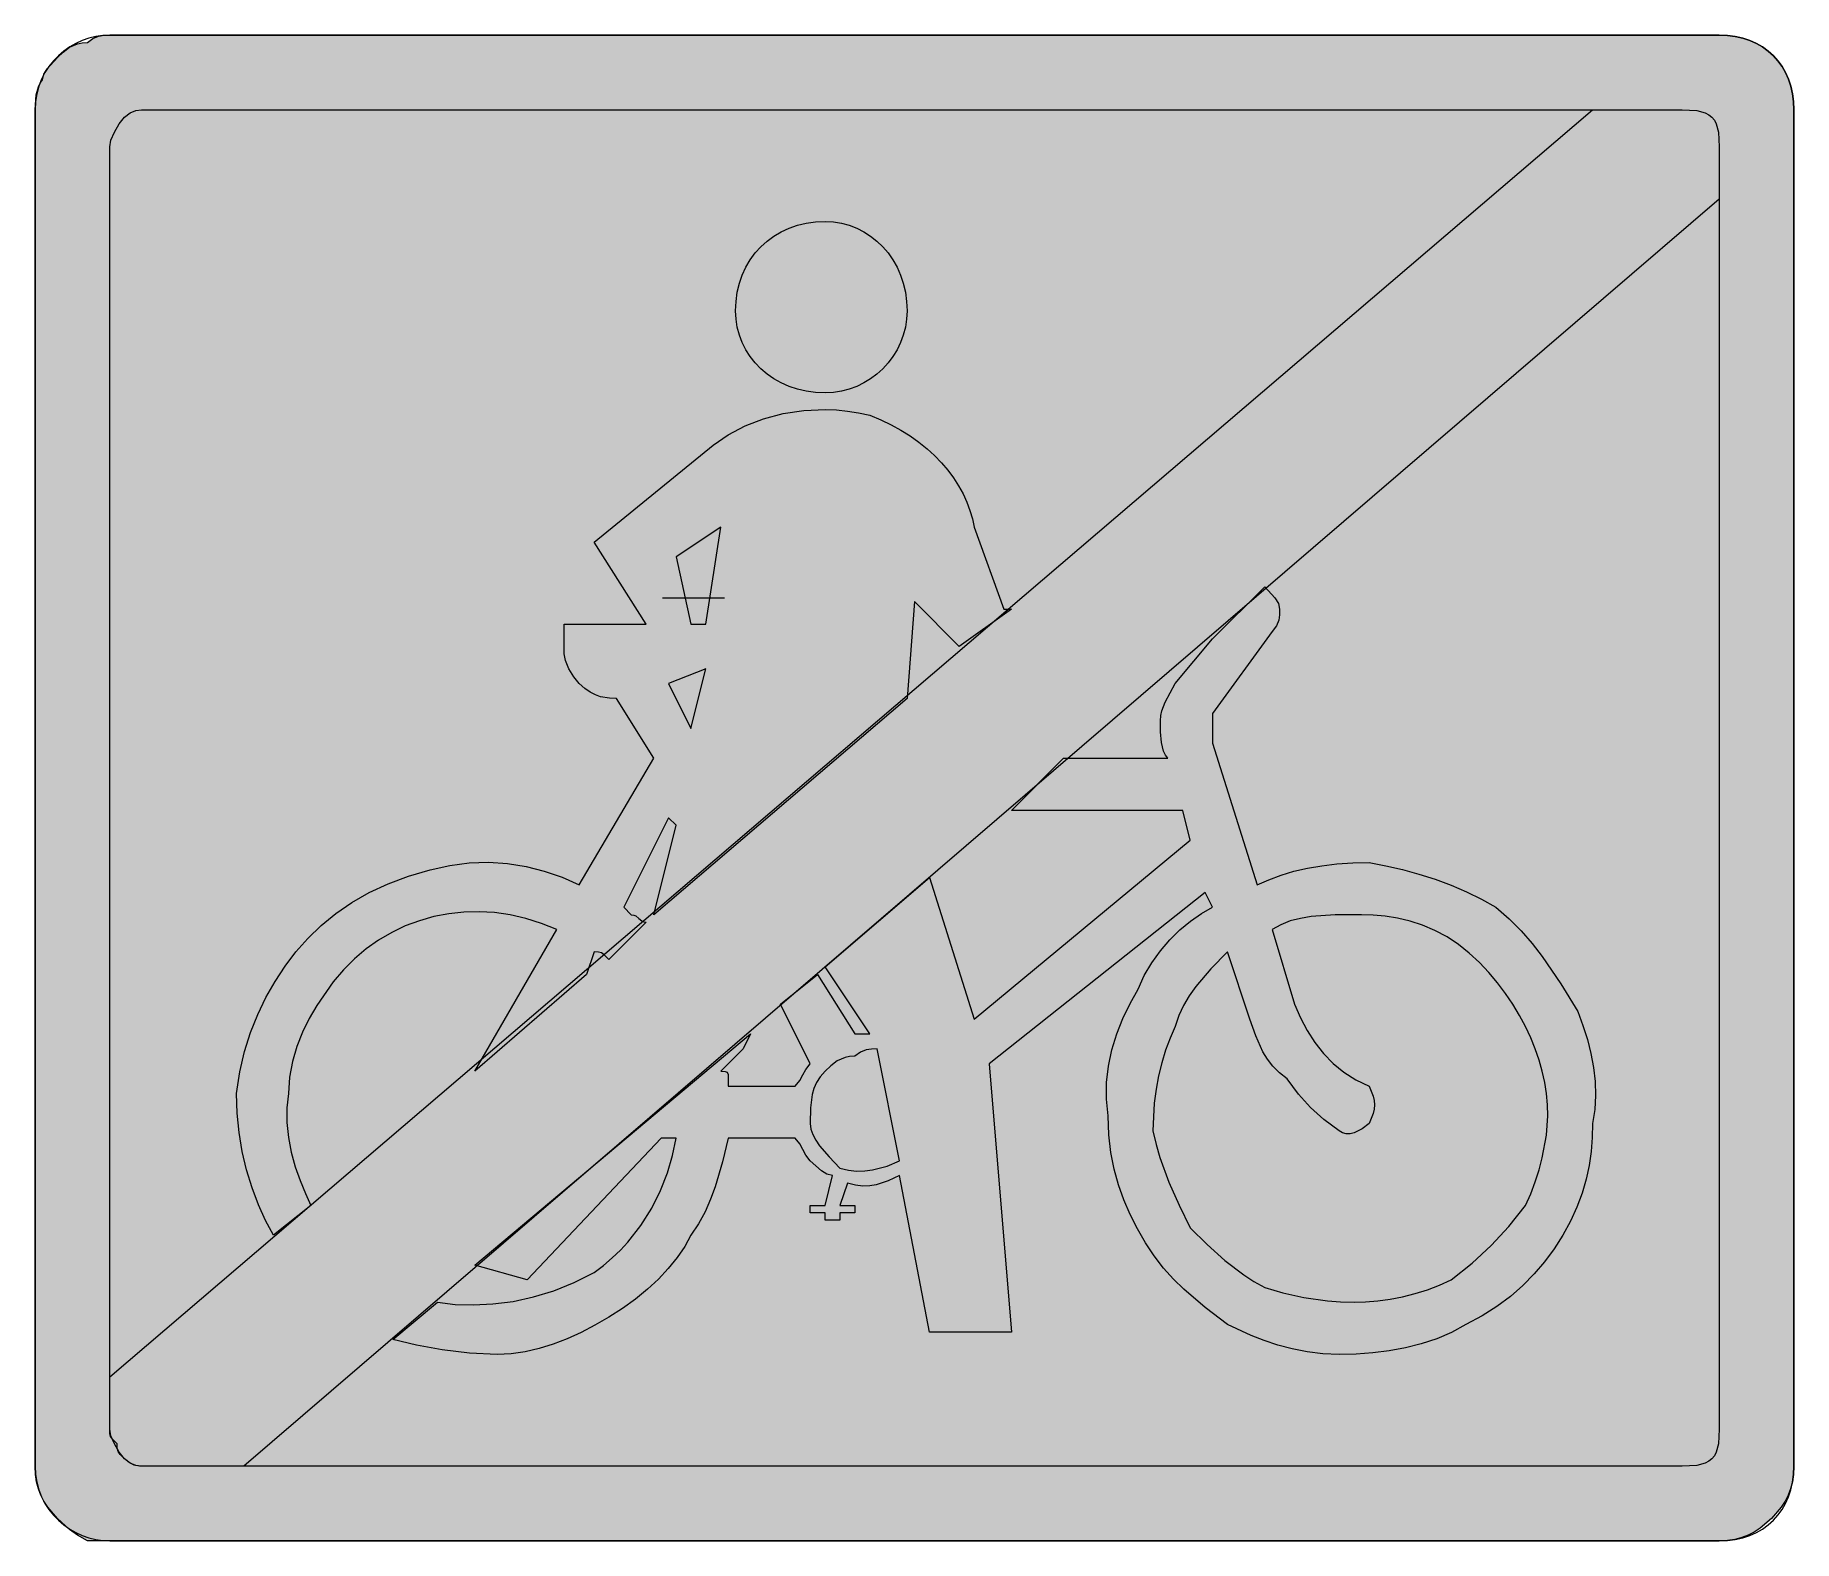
# Model space of a CAD drawing. Header units: metres. Extents: x 131 to 414, y 15 to 257.
import ezdxf

# ---------------------------------------------------------------- set-up
doc = ezdxf.new("R2010")
doc.units = ezdxf.units.M
for name, color, linetype, true_color in [('FILL_BLUE_0000FF', 7, 'Continuous', 0x0000ff), ('FILL_RED_FF0000', 7, 'Continuous', 0xff0000), ('FILL_WHITE_FFFFFF', 7, 'Continuous', 0xffffff), ('STROKE_BLUE_0000FF', 7, 'Continuous', 0x0000ff), ('STROKE_WHITE_FFFFFF', 7, 'Continuous', 0xffffff)]:
    doc.layers.add(name, color=color, linetype=linetype, true_color=true_color)

msp = doc.modelspace()

# ---------------------------------------------------------------- hatches: boundary and pattern name
at = {"layer": 'FILL_BLUE_0000FF', "true_color": 0x0000ff}
h = msp.add_hatch(color=7, dxfattribs=at)
h.dxf.hatch_style = 1
h.paths.add_polyline_path([(398.55, 245.13), (399.86, 244.77), (400.45, 244.48), (400.95, 244.08), (401.35, 243.58), (401.64, 242.99), (402, 241.68), (402.15, 239.28), (402.15, 32.88), (402, 30.48), (401.64, 29.17), (401.35, 28.58), (400.95, 28.08), (400.45, 27.68), (399.86, 27.39), (398.55, 27.03), (396.15, 26.88), (148.95, 26.88), (147.75, 26.88), (146.87, 27.07), (146.1, 27.48), (145.35, 28.08), (144.66, 28.79), (144.3, 29.28), (144.17, 29.77), (144.15, 30.48), (143.46, 31.19), (143.1, 31.68), (142.97, 32.17), (142.95, 32.88), (142.95, 239.28), (143.16, 240.37), (143.7, 241.68), (144.47, 242.99), (145.35, 244.08), (146.25, 244.77), (147.15, 245.13), (148.05, 245.26), (148.95, 245.28), (396.15, 245.28), (398.55, 245.13)])
at = {"layer": 'FILL_RED_FF0000', "true_color": 0xff0000}
h = msp.add_hatch(color=7, dxfattribs=at)
h.dxf.hatch_style = 1
h.paths.add_polyline_path([(148.95, 26.88), (148.05, 26.9), (147.15, 27.03), (146.25, 27.39), (145.35, 28.08), (144.47, 29.17), (143.7, 30.48), (143.16, 31.79), (142.95, 32.88), (142.95, 41.28), (381.75, 245.28), (396.15, 245.28), (398.55, 245.13), (399.86, 244.77), (400.45, 244.48), (400.95, 244.08), (401.35, 243.58), (401.64, 242.99), (402, 241.68), (402.15, 239.28), (402.15, 230.88), (164.55, 26.88), (148.95, 26.88)])
at = {"layer": 'FILL_WHITE_FFFFFF', "true_color": 0xffffff}
h = msp.add_hatch(color=7, dxfattribs=at)
h.dxf.hatch_style = 1
h.paths.add_polyline_path([(403.47, 257.22), (404.73, 257.06), (405.93, 256.79), (407.06, 256.42), (408.12, 255.95), (409.11, 255.38), (410.02, 254.72), (410.85, 253.98), (411.59, 253.15), (412.25, 252.24), (412.82, 251.25), (413.29, 250.19), (413.66, 249.06), (413.93, 247.86), (414.09, 246.6), (414.15, 245.28), (414.15, 26.88), (414.09, 25.58), (413.93, 24.39), (413.64, 23.27), (413.25, 22.23), (412.74, 21.24), (412.13, 20.3), (410.55, 18.48), (408.73, 16.9), (407.79, 16.29), (406.8, 15.78), (405.76, 15.39), (404.64, 15.1), (403.45, 14.94), (402.15, 14.88), (142.95, 14.88), (139.35, 14.88), (137.76, 15.78), (136.5, 16.68), (134.55, 18.48), (132.97, 20.3), (132.36, 21.24), (131.85, 22.23), (131.46, 23.27), (131.17, 24.39), (131.01, 25.58), (130.95, 26.88), (130.95, 245.28), (131.1, 247.68), (131.46, 248.99), (131.75, 249.58), (132.15, 250.08), (132.36, 250.98), (132.9, 251.88), (134.55, 253.68), (135.47, 254.56), (136.5, 255.33), (137.76, 255.87), (138.5, 256.03), (139.35, 256.08), (140.25, 256.77), (141.15, 257.13), (142.05, 257.26), (142.95, 257.28), (402.15, 257.28), (403.47, 257.22)])
h = msp.add_hatch(color=7, dxfattribs=at)
h.dxf.hatch_style = 1
h.paths.add_polyline_path([(271.28, 211.55), (271.08, 210.25), (270.75, 208.99), (270.3, 207.78), (269.74, 206.63), (269.07, 205.54), (268.31, 204.52), (267.45, 203.58), (266.51, 202.72), (265.49, 201.96), (264.4, 201.29), (263.25, 200.73), (262.04, 200.28), (260.78, 199.95), (259.48, 199.75), (258.15, 199.68), (256.6, 199.75), (255.12, 199.95), (253.7, 200.28), (252.36, 200.73), (251.09, 201.29), (249.9, 201.96), (248.8, 202.72), (247.8, 203.58), (246.89, 204.52), (246.09, 205.54), (245.4, 206.63), (244.82, 207.78), (244.36, 208.99), (244.02, 210.25), (243.82, 211.55), (243.75, 212.88), (243.82, 214.43), (244.02, 215.91), (244.36, 217.33), (244.82, 218.67), (245.4, 219.94), (246.09, 221.13), (246.89, 222.23), (247.8, 223.23), (248.8, 224.14), (249.9, 224.94), (251.09, 225.63), (252.36, 226.21), (253.7, 226.67), (255.12, 227.01), (256.6, 227.21), (258.15, 227.28), (259.48, 227.21), (260.78, 227.01), (262.04, 226.67), (263.25, 226.21), (264.4, 225.63), (265.49, 224.94), (266.51, 224.14), (267.45, 223.23), (268.31, 222.23), (269.07, 221.13), (269.74, 219.94), (270.3, 218.67), (270.75, 217.33), (271.08, 215.91), (271.28, 214.43), (271.35, 212.88), (271.28, 211.55)])
h = msp.add_hatch(color=7, dxfattribs=at)
h.dxf.hatch_style = 1
h.paths.add_polyline_path([(248.23, 195.54), (251.4, 196.38), (254.74, 196.88), (258.21, 197.02), (259.97, 196.94), (261.76, 196.76), (263.55, 196.47), (265.35, 196.08), (267.11, 195.36), (268.78, 194.57), (270.36, 193.7), (271.86, 192.76), (273.26, 191.76), (274.57, 190.7), (275.78, 189.59), (276.9, 188.43), (277.92, 187.23), (278.84, 185.99), (279.66, 184.72), (280.37, 183.42), (280.98, 182.11), (281.48, 180.77), (281.87, 179.43), (282.15, 178.08), (286.95, 164.88), (288.15, 164.88), (279.75, 158.88), (272.55, 166.08), (271.35, 150.48), (230.55, 115.68), (234.15, 130.08), (232.95, 131.28), (225.75, 116.88), (226.95, 115.68), (227.35, 115.63), (227.66, 115.49), (228.15, 115.08), (228.64, 114.67), (228.95, 114.53), (229.35, 114.48), (223.35, 108.48), (222.64, 109.17), (222.15, 109.53), (221.66, 109.66), (220.95, 109.68), (219.75, 106.08), (201.75, 90.48), (214.95, 113.28), (212.46, 114.29), (209.96, 115.08), (207.45, 115.66), (204.94, 116.02), (202.44, 116.17), (199.97, 116.11), (197.54, 115.84), (195.15, 115.38), (192.82, 114.72), (190.55, 113.87), (188.36, 112.82), (186.26, 111.59), (184.26, 110.18), (182.37, 108.59), (180.59, 106.82), (178.95, 104.88), (176.31, 101.05), (175.09, 98.97), (174, 96.78), (173.08, 94.47), (172.37, 92.05), (171.91, 89.52), (171.75, 86.88), (171.46, 84.58), (171.47, 82.21), (171.73, 79.81), (172.2, 77.43), (172.84, 75.1), (173.61, 72.87), (174.46, 70.79), (175.35, 68.88), (169.35, 64.08), (168.06, 66.44), (166.89, 68.99), (165.87, 71.72), (165, 74.58), (164.3, 77.56), (163.78, 80.62), (163.46, 83.73), (163.35, 86.88), (163.91, 90.37), (164.68, 93.65), (165.65, 96.73), (166.8, 99.63), (168.12, 102.36), (169.59, 104.94), (171.21, 107.37), (172.95, 109.68), (174.86, 111.87), (177, 113.94), (179.36, 115.86), (181.95, 117.63), (184.76, 119.23), (187.8, 120.65), (191.06, 121.87), (194.55, 122.88), (197.7, 123.61), (200.83, 124.02), (203.94, 124.12), (207, 123.93), (210.01, 123.45), (212.94, 122.71), (215.8, 121.72), (218.55, 120.48), (230.55, 140.88), (224.55, 150.48), (223.44, 150.52), (222, 150.78), (221.19, 151.07), (220.33, 151.49), (219.45, 152.09), (218.55, 152.88), (217.67, 153.97), (216.9, 155.28), (216.36, 156.59), (216.15, 157.68), (216.15, 162.48), (229.35, 162.48), (220.95, 175.68), (240.15, 191.28), (242.56, 192.96), (245.27, 194.39), (248.23, 195.54)])
h.paths.add_polyline_path([(232.95, 152.88), (236.55, 145.68), (238.95, 155.28), (232.95, 152.88)], flags=16)
h.paths.add_polyline_path([(241.35, 178.08), (234.15, 173.28), (236.55, 162.48), (238.95, 162.48), (241.35, 178.08)], flags=16)
h = msp.add_hatch(color=7, dxfattribs=at)
h.dxf.hatch_style = 1
h.paths.add_polyline_path([(312.66, 141.99), (312.3, 143.43), (312.17, 145.1), (312.15, 146.88), (312.2, 147.73), (312.36, 148.49), (312.9, 149.88), (314.55, 152.88), (320.55, 160.08), (328.95, 168.48), (330.6, 166.68), (331.14, 165.78), (331.35, 164.88), (331.33, 163.98), (331.2, 163.08), (330.84, 162.18), (330.15, 161.28), (320.55, 148.08), (320.55, 145.68), (320.55, 143.28), (327.75, 120.48), (329.61, 121.32), (331.57, 122.05), (333.66, 122.67), (335.85, 123.18), (338.16, 123.57), (340.57, 123.85), (343.11, 124.02), (345.75, 124.08), (348.45, 123.57), (351.13, 122.95), (353.79, 122.22), (356.4, 121.38), (358.96, 120.42), (361.44, 119.35), (363.85, 118.17), (366.15, 116.88), (368.29, 115.03), (370.24, 113.07), (372.01, 111.04), (373.65, 108.93), (376.61, 104.56), (379.35, 100.08), (380.19, 97.83), (380.91, 95.58), (381.48, 93.33), (381.9, 91.08), (382.15, 88.83), (382.22, 86.58), (382.09, 84.33), (381.75, 82.08), (381.69, 79.83), (381.51, 77.58), (381.18, 75.33), (380.7, 73.08), (380.05, 70.83), (379.22, 68.58), (378.19, 66.33), (376.95, 64.08), (375.54, 61.89), (374.01, 59.8), (372.33, 57.84), (370.5, 55.98), (368.5, 54.24), (366.32, 52.6), (363.94, 51.09), (361.35, 49.68), (359.05, 48.44), (356.64, 47.41), (354.16, 46.58), (351.6, 45.93), (348.99, 45.45), (346.33, 45.12), (343.65, 44.94), (340.95, 44.88), (338.31, 44.99), (335.77, 45.29), (333.36, 45.77), (331.05, 46.38), (328.86, 47.11), (326.77, 47.92), (322.95, 49.68), (319.37, 52.42), (315.9, 55.38), (314.24, 57.02), (312.66, 58.79), (311.15, 60.74), (309.75, 62.88), (308.46, 65.13), (307.29, 67.42), (306.27, 69.76), (305.4, 72.18), (304.7, 74.72), (304.18, 77.39), (303.86, 80.24), (303.75, 83.28), (303.46, 85.98), (303.49, 88.66), (303.79, 91.32), (304.35, 93.93), (305.13, 96.49), (306.11, 98.97), (307.26, 101.38), (308.55, 103.68), (309.56, 105.87), (310.76, 107.94), (312.14, 109.86), (313.65, 111.63), (315.28, 113.23), (316.99, 114.65), (318.75, 115.87), (320.55, 116.88), (319.35, 119.28), (284.55, 91.68), (288.15, 48.48), (274.95, 48.48), (270.15, 73.68), (268.33, 72.82), (266.4, 72.18), (265.36, 72.02), (264.24, 71.99), (263.05, 72.14), (261.75, 72.48), (260.55, 68.88), (262.95, 68.88), (262.95, 67.68), (260.55, 67.68), (260.55, 66.48), (258.15, 66.48), (258.15, 67.68), (255.75, 67.68), (255.75, 68.88), (258.15, 68.88), (259.35, 73.68), (258.45, 73.89), (257.55, 74.43), (255.75, 76.08), (255.04, 76.98), (254.55, 77.88), (254.06, 78.78), (253.35, 79.68), (242.55, 79.68), (241.61, 75.89), (240.45, 71.88), (239.71, 69.86), (238.84, 67.87), (237.79, 65.93), (236.55, 64.08), (235.54, 62.28), (234.32, 60.5), (232.9, 58.74), (231.3, 57.03), (229.53, 55.37), (227.61, 53.79), (225.54, 52.28), (223.35, 50.88), (221.1, 49.59), (218.85, 48.42), (216.6, 47.4), (214.35, 46.53), (212.1, 45.83), (209.85, 45.31), (207.6, 44.99), (205.35, 44.88), (200.87, 45.09), (196.5, 45.63), (192.36, 46.4), (188.55, 47.28), (195.75, 53.28), (198.56, 52.94), (201.54, 52.85), (204.67, 53.01), (207.9, 53.43), (211.18, 54.14), (214.48, 55.14), (217.75, 56.45), (220.95, 58.08), (222.47, 59.23), (223.88, 60.44), (225.18, 61.68), (226.39, 62.97), (228.5, 65.65), (230.25, 68.43), (231.66, 71.26), (232.76, 74.11), (233.58, 76.93), (234.15, 79.68), (231.75, 79.68), (210.15, 56.88), (201.75, 59.28), (246.15, 96.48), (244.95, 94.08), (241.35, 90.48), (242.04, 90.46), (242.4, 90.33), (242.53, 89.97), (242.55, 89.28), (242.55, 88.08), (253.35, 88.08), (254.06, 88.98), (254.55, 89.88), (255.04, 90.78), (255.75, 91.68), (250.95, 101.28), (256.95, 106.08), (262.95, 96.48), (265.35, 96.48), (258.15, 107.28), (274.95, 121.68), (282.15, 98.88), (316.95, 127.68), (315.75, 132.48), (288.15, 132.48), (296.55, 140.88), (313.35, 140.88), (312.95, 141.38), (312.66, 141.99)])
h.paths.add_polyline_path([(316.79, 102.64), (315.86, 101.07), (315.11, 99.43), (314.55, 97.68), (313.71, 95.83), (312.97, 93.87), (312.36, 91.84), (311.85, 89.73), (311.46, 87.57), (311.17, 85.36), (311.01, 83.13), (310.95, 80.88), (311.45, 78.68), (312.06, 76.59), (313.5, 72.63), (315.17, 68.9), (316.95, 65.28), (319.67, 62.6), (322.5, 60.03), (325.56, 57.69), (327.2, 56.63), (328.95, 55.68), (331.87, 54.8), (335.25, 54.03), (339.07, 53.49), (341.16, 53.33), (343.35, 53.28), (345.2, 53.34), (347.14, 53.5), (349.13, 53.79), (351.15, 54.18), (353.17, 54.69), (355.16, 55.3), (357.1, 56.04), (358.95, 56.88), (362.34, 59.6), (365.4, 62.43), (368.23, 65.49), (370.95, 68.88), (371.79, 70.73), (372.52, 72.65), (373.14, 74.6), (373.65, 76.53), (374.32, 80.19), (374.55, 83.28), (374.49, 85.08), (374.32, 86.88), (374.04, 88.68), (373.65, 90.48), (373.14, 92.28), (372.52, 94.08), (371.79, 95.88), (370.95, 97.68), (369.99, 99.48), (368.92, 101.26), (367.74, 103.02), (366.45, 104.73), (365.04, 106.39), (363.52, 107.97), (361.89, 109.48), (360.15, 110.88), (358.3, 112.12), (356.36, 113.15), (354.37, 113.98), (352.35, 114.63), (350.33, 115.11), (348.34, 115.44), (346.4, 115.62), (344.55, 115.68), (340.27, 115.64), (336.45, 115.38), (334.71, 115.09), (333.07, 114.67), (331.56, 114.07), (330.15, 113.28), (333.75, 101.28), (334.71, 99.09), (335.79, 97.02), (337.02, 95.1), (338.4, 93.33), (339.95, 91.73), (341.68, 90.31), (343.61, 89.09), (345.75, 88.08), (346.42, 86.47), (346.59, 85.76), (346.65, 85.08), (346.59, 84.4), (346.42, 83.69), (345.75, 82.08), (344.66, 81.22), (343.35, 80.58), (342.68, 80.42), (342.04, 80.39), (341.45, 80.54), (340.95, 80.88), (338.46, 82.7), (336.3, 84.63), (334.37, 86.79), (332.55, 89.28), (331.31, 90.23), (330.26, 91.29), (329.39, 92.42), (328.65, 93.63), (327.49, 96.2), (326.55, 98.88), (322.95, 109.68), (320.29, 106.96), (317.85, 104.13), (316.79, 102.64)], flags=16)
h.paths.add_polyline_path([(265.65, 94.06), (264.75, 93.93), (263.85, 93.57), (262.95, 92.88), (262.1, 92.83), (261.36, 92.67), (260.1, 92.13), (259.07, 91.36), (258.15, 90.48), (257.36, 89.58), (256.76, 88.66), (256.34, 87.72), (256.05, 86.73), (255.79, 84.57), (255.75, 82.08), (255.86, 81.18), (256.16, 80.28), (256.64, 79.38), (257.25, 78.48), (258.79, 76.68), (260.55, 74.88), (261.9, 74.54), (263.23, 74.39), (264.54, 74.42), (265.8, 74.58), (268.14, 75.22), (270.15, 76.08), (266.55, 94.08), (265.65, 94.06)], flags=16)

# ---------------------------------------------------------------- linework, layer by layer
at = {"layer": 'FILL_BLUE_0000FF', "lineweight": 0, "true_color": 0x0000ff}
msp.add_lwpolyline([(398.55, 245.13), (399.86, 244.77), (400.45, 244.48), (400.95, 244.08), (401.35, 243.58), (401.64, 242.99), (402, 241.68), (402.15, 239.28), (402.15, 32.88), (402, 30.48), (401.64, 29.17), (401.35, 28.58), (400.95, 28.08), (400.45, 27.68), (399.86, 27.39), (398.55, 27.03), (396.15, 26.88), (148.95, 26.88), (147.75, 26.88), (146.87, 27.07), (146.1, 27.48), (145.35, 28.08), (144.66, 28.79), (144.3, 29.28), (144.17, 29.77), (144.15, 30.48), (143.46, 31.19), (143.1, 31.68), (142.97, 32.17), (142.95, 32.88), (142.95, 239.28), (143.16, 240.37), (143.7, 241.68), (144.47, 242.99), (145.35, 244.08), (146.25, 244.77), (147.15, 245.13), (148.05, 245.26), (148.95, 245.28), (396.15, 245.28)], close=True, dxfattribs=at)
at = {"layer": 'FILL_RED_FF0000', "lineweight": 0, "true_color": 0xff0000}
msp.add_lwpolyline([(148.95, 26.88), (148.05, 26.9), (147.15, 27.03), (146.25, 27.39), (145.35, 28.08), (144.47, 29.17), (143.7, 30.48), (143.16, 31.79), (142.95, 32.88), (142.95, 41.28), (381.75, 245.28), (396.15, 245.28), (398.55, 245.13), (399.86, 244.77), (400.45, 244.48), (400.95, 244.08), (401.35, 243.58), (401.64, 242.99), (402, 241.68), (402.15, 239.28), (402.15, 230.88), (164.55, 26.88)], close=True, dxfattribs=at)
at = {"layer": 'FILL_WHITE_FFFFFF', "lineweight": 0, "true_color": 0xffffff}
for points in [[(403.47, 257.22), (404.73, 257.06), (405.93, 256.79), (407.06, 256.42), (408.12, 255.95), (409.11, 255.38), (410.02, 254.72), (410.85, 253.98), (411.59, 253.15), (412.25, 252.24), (412.82, 251.25), (413.29, 250.19), (413.66, 249.06), (413.93, 247.86), (414.09, 246.6), (414.15, 245.28), (414.15, 26.88), (414.09, 25.58), (413.93, 24.39), (413.64, 23.27), (413.25, 22.23), (412.74, 21.24), (412.13, 20.3), (410.55, 18.48), (408.73, 16.9), (407.79, 16.29), (406.8, 15.78), (405.76, 15.39), (404.64, 15.1), (403.45, 14.94), (402.15, 14.88), (142.95, 14.88), (139.35, 14.88), (137.76, 15.78), (136.5, 16.68), (134.55, 18.48), (132.97, 20.3), (132.36, 21.24), (131.85, 22.23), (131.46, 23.27), (131.17, 24.39), (131.01, 25.58), (130.95, 26.88), (130.95, 245.28), (131.1, 247.68), (131.46, 248.99), (131.75, 249.58), (132.15, 250.08), (132.36, 250.98), (132.9, 251.88), (134.55, 253.68), (135.47, 254.56), (136.5, 255.33), (137.76, 255.87), (138.5, 256.03), (139.35, 256.08), (140.25, 256.77), (141.15, 257.13), (142.05, 257.26), (142.95, 257.28), (402.15, 257.28)], [(271.28, 211.55), (271.08, 210.25), (270.75, 208.99), (270.3, 207.78), (269.74, 206.63), (269.07, 205.54), (268.31, 204.52), (267.45, 203.58), (266.51, 202.72), (265.49, 201.96), (264.4, 201.29), (263.25, 200.73), (262.04, 200.28), (260.78, 199.95), (259.48, 199.75), (258.15, 199.68), (256.6, 199.75), (255.12, 199.95), (253.7, 200.28), (252.36, 200.73), (251.09, 201.29), (249.9, 201.96), (248.8, 202.72), (247.8, 203.58), (246.89, 204.52), (246.09, 205.54), (245.4, 206.63), (244.82, 207.78), (244.36, 208.99), (244.02, 210.25), (243.82, 211.55), (243.75, 212.88), (243.82, 214.43), (244.02, 215.91), (244.36, 217.33), (244.82, 218.67), (245.4, 219.94), (246.09, 221.13), (246.89, 222.23), (247.8, 223.23), (248.8, 224.14), (249.9, 224.94), (251.09, 225.63), (252.36, 226.21), (253.7, 226.67), (255.12, 227.01), (256.6, 227.21), (258.15, 227.28), (259.48, 227.21), (260.78, 227.01), (262.04, 226.67), (263.25, 226.21), (264.4, 225.63), (265.49, 224.94), (266.51, 224.14), (267.45, 223.23), (268.31, 222.23), (269.07, 221.13), (269.74, 219.94), (270.3, 218.67), (270.75, 217.33), (271.08, 215.91), (271.28, 214.43), (271.35, 212.88)]]:
    msp.add_lwpolyline(points, close=True, dxfattribs=at)
at = {"layer": 'FILL_WHITE_FFFFFF', "lineweight": 0, "true_color": 0x0000ff}
for points in [[(248.23, 195.54), (251.4, 196.38), (254.74, 196.88), (258.21, 197.02), (259.97, 196.94), (261.76, 196.76), (263.55, 196.47), (265.35, 196.08), (267.11, 195.36), (268.78, 194.57), (270.36, 193.7), (271.86, 192.76), (273.26, 191.76), (274.57, 190.7), (275.78, 189.59), (276.9, 188.43), (277.92, 187.23), (278.84, 185.99), (279.66, 184.72), (280.37, 183.42), (280.98, 182.11), (281.48, 180.77), (281.87, 179.43), (282.15, 178.08), (286.95, 164.88), (288.15, 164.88), (279.75, 158.88), (272.55, 166.08), (271.35, 150.48), (230.55, 115.68), (234.15, 130.08), (232.95, 131.28), (225.75, 116.88), (226.95, 115.68), (227.35, 115.63), (227.66, 115.49), (228.15, 115.08), (228.64, 114.67), (228.95, 114.53), (229.35, 114.48), (223.35, 108.48), (222.64, 109.17), (222.15, 109.53), (221.66, 109.66), (220.95, 109.68), (219.75, 106.08), (201.75, 90.48), (214.95, 113.28), (212.46, 114.29), (209.96, 115.08), (207.45, 115.66), (204.94, 116.02), (202.44, 116.17), (199.97, 116.11), (197.54, 115.84), (195.15, 115.38), (192.82, 114.72), (190.55, 113.87), (188.36, 112.82), (186.26, 111.59), (184.26, 110.18), (182.37, 108.59), (180.59, 106.82), (178.95, 104.88), (176.31, 101.05), (175.09, 98.97), (174, 96.78), (173.08, 94.47), (172.37, 92.05), (171.91, 89.52), (171.75, 86.88), (171.46, 84.58), (171.47, 82.21), (171.73, 79.81), (172.2, 77.43), (172.84, 75.1), (173.61, 72.87), (174.46, 70.79), (175.35, 68.88), (169.35, 64.08), (168.06, 66.44), (166.89, 68.99), (165.87, 71.72), (165, 74.58), (164.3, 77.56), (163.78, 80.62), (163.46, 83.73), (163.35, 86.88), (163.91, 90.37), (164.68, 93.65), (165.65, 96.73), (166.8, 99.63), (168.12, 102.36), (169.59, 104.94), (171.21, 107.37), (172.95, 109.68), (174.86, 111.87), (177, 113.94), (179.36, 115.86), (181.95, 117.63), (184.76, 119.23), (187.8, 120.65), (191.06, 121.87), (194.55, 122.88), (197.7, 123.61), (200.83, 124.02), (203.94, 124.12), (207, 123.93), (210.01, 123.45), (212.94, 122.71), (215.8, 121.72), (218.55, 120.48), (230.55, 140.88), (224.55, 150.48), (223.44, 150.52), (222, 150.78), (221.19, 151.07), (220.33, 151.49), (219.45, 152.09), (218.55, 152.88), (217.67, 153.97), (216.9, 155.28), (216.36, 156.59), (216.15, 157.68), (216.15, 162.48), (229.35, 162.48), (220.95, 175.68), (240.15, 191.28), (242.56, 192.96), (245.27, 194.39)], [(241.35, 178.08), (234.15, 173.28), (236.55, 162.48), (238.95, 162.48)], [(312.66, 141.99), (312.3, 143.43), (312.17, 145.1), (312.15, 146.88), (312.2, 147.73), (312.36, 148.49), (312.9, 149.88), (314.55, 152.88), (320.55, 160.08), (328.95, 168.48), (330.6, 166.68), (331.14, 165.78), (331.35, 164.88), (331.33, 163.98), (331.2, 163.08), (330.84, 162.18), (330.15, 161.28), (320.55, 148.08), (320.55, 145.68), (320.55, 143.28), (327.75, 120.48), (329.61, 121.32), (331.57, 122.05), (333.66, 122.67), (335.85, 123.18), (338.16, 123.57), (340.57, 123.85), (343.11, 124.02), (345.75, 124.08), (348.45, 123.57), (351.13, 122.95), (353.79, 122.22), (356.4, 121.38), (358.96, 120.42), (361.44, 119.35), (363.85, 118.17), (366.15, 116.88), (368.29, 115.03), (370.24, 113.07), (372.01, 111.04), (373.65, 108.93), (376.61, 104.56), (379.35, 100.08), (380.19, 97.83), (380.91, 95.58), (381.48, 93.33), (381.9, 91.08), (382.15, 88.83), (382.22, 86.58), (382.09, 84.33), (381.75, 82.08), (381.69, 79.83), (381.51, 77.58), (381.18, 75.33), (380.7, 73.08), (380.05, 70.83), (379.22, 68.58), (378.19, 66.33), (376.95, 64.08), (375.54, 61.89), (374.01, 59.8), (372.33, 57.84), (370.5, 55.98), (368.5, 54.24), (366.32, 52.6), (363.94, 51.09), (361.35, 49.68), (359.05, 48.44), (356.64, 47.41), (354.16, 46.58), (351.6, 45.93), (348.99, 45.45), (346.33, 45.12), (343.65, 44.94), (340.95, 44.88), (338.31, 44.99), (335.77, 45.29), (333.36, 45.77), (331.05, 46.38), (328.86, 47.11), (326.77, 47.92), (322.95, 49.68), (319.37, 52.42), (315.9, 55.38), (314.24, 57.02), (312.66, 58.79), (311.15, 60.74), (309.75, 62.88), (308.46, 65.13), (307.29, 67.42), (306.27, 69.76), (305.4, 72.18), (304.7, 74.72), (304.18, 77.39), (303.86, 80.24), (303.75, 83.28), (303.46, 85.98), (303.49, 88.66), (303.79, 91.32), (304.35, 93.93), (305.13, 96.49), (306.11, 98.97), (307.26, 101.38), (308.55, 103.68), (309.56, 105.87), (310.76, 107.94), (312.14, 109.86), (313.65, 111.63), (315.28, 113.23), (316.99, 114.65), (318.75, 115.87), (320.55, 116.88), (319.35, 119.28), (284.55, 91.68), (288.15, 48.48), (274.95, 48.48), (270.15, 73.68), (268.33, 72.82), (266.4, 72.18), (265.36, 72.02), (264.24, 71.99), (263.05, 72.14), (261.75, 72.48), (260.55, 68.88), (262.95, 68.88), (262.95, 67.68), (260.55, 67.68), (260.55, 66.48), (258.15, 66.48), (258.15, 67.68), (255.75, 67.68), (255.75, 68.88), (258.15, 68.88), (259.35, 73.68), (258.45, 73.89), (257.55, 74.43), (255.75, 76.08), (255.04, 76.98), (254.55, 77.88), (254.06, 78.78), (253.35, 79.68), (242.55, 79.68), (241.61, 75.89), (240.45, 71.88), (239.71, 69.86), (238.84, 67.87), (237.79, 65.93), (236.55, 64.08), (235.54, 62.28), (234.32, 60.5), (232.9, 58.74), (231.3, 57.03), (229.53, 55.37), (227.61, 53.79), (225.54, 52.28), (223.35, 50.88), (221.1, 49.59), (218.85, 48.42), (216.6, 47.4), (214.35, 46.53), (212.1, 45.83), (209.85, 45.31), (207.6, 44.99), (205.35, 44.88), (200.87, 45.09), (196.5, 45.63), (192.36, 46.4), (188.55, 47.28), (195.75, 53.28), (198.56, 52.94), (201.54, 52.85), (204.67, 53.01), (207.9, 53.43), (211.18, 54.14), (214.48, 55.14), (217.75, 56.45), (220.95, 58.08), (222.47, 59.23), (223.88, 60.44), (225.18, 61.68), (226.39, 62.97), (228.5, 65.65), (230.25, 68.43), (231.66, 71.26), (232.76, 74.11), (233.58, 76.93), (234.15, 79.68), (231.75, 79.68), (210.15, 56.88), (201.75, 59.28), (246.15, 96.48), (244.95, 94.08), (241.35, 90.48), (242.04, 90.46), (242.4, 90.33), (242.53, 89.97), (242.55, 89.28), (242.55, 88.08), (253.35, 88.08), (254.06, 88.98), (254.55, 89.88), (255.04, 90.78), (255.75, 91.68), (250.95, 101.28), (256.95, 106.08), (262.95, 96.48), (265.35, 96.48), (258.15, 107.28), (274.95, 121.68), (282.15, 98.88), (316.95, 127.68), (315.75, 132.48), (288.15, 132.48), (296.55, 140.88), (313.35, 140.88), (312.95, 141.38)], [(232.95, 152.88), (236.55, 145.68), (238.95, 155.28)], [(316.79, 102.64), (315.86, 101.07), (315.11, 99.43), (314.55, 97.68), (313.71, 95.83), (312.97, 93.87), (312.36, 91.84), (311.85, 89.73), (311.46, 87.57), (311.17, 85.36), (311.01, 83.13), (310.95, 80.88), (311.45, 78.68), (312.06, 76.59), (313.5, 72.63), (315.17, 68.9), (316.95, 65.28), (319.67, 62.6), (322.5, 60.03), (325.56, 57.69), (327.2, 56.63), (328.95, 55.68), (331.87, 54.8), (335.25, 54.03), (339.07, 53.49), (341.16, 53.33), (343.35, 53.28), (345.2, 53.34), (347.14, 53.5), (349.13, 53.79), (351.15, 54.18), (353.17, 54.69), (355.16, 55.3), (357.1, 56.04), (358.95, 56.88), (362.34, 59.6), (365.4, 62.43), (368.23, 65.49), (370.95, 68.88), (371.79, 70.73), (372.52, 72.65), (373.14, 74.6), (373.65, 76.53), (374.32, 80.19), (374.55, 83.28), (374.49, 85.08), (374.32, 86.88), (374.04, 88.68), (373.65, 90.48), (373.14, 92.28), (372.52, 94.08), (371.79, 95.88), (370.95, 97.68), (369.99, 99.48), (368.92, 101.26), (367.74, 103.02), (366.45, 104.73), (365.04, 106.39), (363.52, 107.97), (361.89, 109.48), (360.15, 110.88), (358.3, 112.12), (356.36, 113.15), (354.37, 113.98), (352.35, 114.63), (350.33, 115.11), (348.34, 115.44), (346.4, 115.62), (344.55, 115.68), (340.27, 115.64), (336.45, 115.38), (334.71, 115.09), (333.07, 114.67), (331.56, 114.07), (330.15, 113.28), (333.75, 101.28), (334.71, 99.09), (335.79, 97.02), (337.02, 95.1), (338.4, 93.33), (339.95, 91.73), (341.68, 90.31), (343.61, 89.09), (345.75, 88.08), (346.42, 86.47), (346.59, 85.76), (346.65, 85.08), (346.59, 84.4), (346.42, 83.69), (345.75, 82.08), (344.66, 81.22), (343.35, 80.58), (342.68, 80.42), (342.04, 80.39), (341.45, 80.54), (340.95, 80.88), (338.46, 82.7), (336.3, 84.63), (334.37, 86.79), (332.55, 89.28), (331.31, 90.23), (330.26, 91.29), (329.39, 92.42), (328.65, 93.63), (327.49, 96.2), (326.55, 98.88), (322.95, 109.68), (320.29, 106.96), (317.85, 104.13)], [(265.65, 94.06), (264.75, 93.93), (263.85, 93.57), (262.95, 92.88), (262.1, 92.83), (261.36, 92.67), (260.1, 92.13), (259.07, 91.36), (258.15, 90.48), (257.36, 89.58), (256.76, 88.66), (256.34, 87.72), (256.05, 86.73), (255.79, 84.57), (255.75, 82.08), (255.86, 81.18), (256.16, 80.28), (256.64, 79.38), (257.25, 78.48), (258.79, 76.68), (260.55, 74.88), (261.9, 74.54), (263.23, 74.39), (264.54, 74.42), (265.8, 74.58), (268.14, 75.22), (270.15, 76.08), (266.55, 94.08)]]:
    msp.add_lwpolyline(points, close=True, dxfattribs=at)
at = {"layer": 'STROKE_BLUE_0000FF', "lineweight": 0, "true_color": 0x0000ff}
msp.add_lwpolyline([(414.15, 26.88), (414.15, 245.28), (414.09, 246.6), (413.93, 247.86), (413.66, 249.06), (413.29, 250.19), (412.82, 251.25), (412.25, 252.24), (411.59, 253.15), (410.85, 253.98), (410.02, 254.72), (409.11, 255.38), (408.12, 255.95), (407.06, 256.42), (405.93, 256.79), (404.73, 257.06), (403.47, 257.22), (402.15, 257.28), (142.95, 257.28), (141.83, 257.22), (140.71, 257.06), (139.61, 256.79), (138.54, 256.42), (137.51, 255.95), (136.52, 255.38), (135.58, 254.72), (134.7, 253.98), (133.89, 253.15), (133.16, 252.24), (132.52, 251.25), (131.98, 250.19), (131.54, 249.06), (131.22, 247.86), (131.02, 246.6), (130.95, 245.28), (130.95, 26.88), (131.02, 25.56), (131.22, 24.3), (131.54, 23.1), (131.98, 21.97), (132.52, 20.91), (133.16, 19.92), (133.89, 19.01), (134.7, 18.18), (135.58, 17.44), (136.52, 16.78), (137.51, 16.21), (138.54, 15.74), (139.61, 15.37), (140.71, 15.1), (141.83, 14.94), (142.95, 14.88), (402.15, 14.88), (403.47, 14.94), (404.73, 15.1), (405.93, 15.37), (407.06, 15.74), (408.12, 16.21), (409.11, 16.78), (410.02, 17.44), (410.85, 18.18), (411.59, 19.01), (412.25, 19.92), (412.82, 20.91), (413.29, 21.97), (413.66, 23.1), (413.93, 24.3), (414.09, 25.56), (414.15, 26.88)], dxfattribs=at)
at = {"layer": 'STROKE_WHITE_FFFFFF', "lineweight": 0, "true_color": 0xffffff}
msp.add_lwpolyline([(231.95, 166.72), (241.95, 166.72)], dxfattribs=at)

doc.saveas('drawing.dxf')
